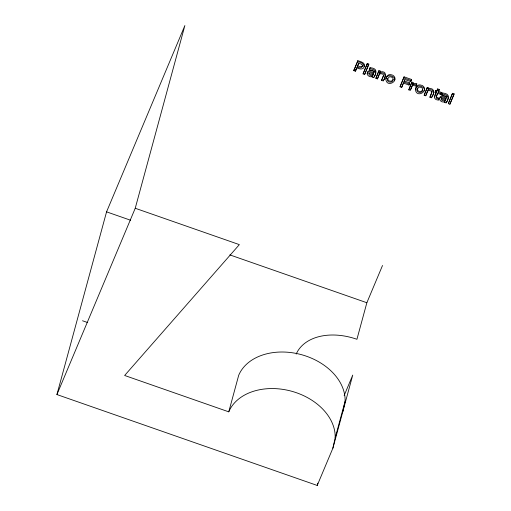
<?xml version="1.0" encoding="UTF-8"?>
<svg xmlns="http://www.w3.org/2000/svg" width="511" height="511" viewBox="0 0 511 511"><rect width="100%" height="100%" fill="white"/><g stroke="black" fill="none" stroke-linecap="round" stroke-linejoin="round"><path stroke-width="0.77" d="M439.684 98.201C439.779 93.998 445.598 97.326 446.876 96.285M436.4 96.253L436.375 96.835C437.518 98.182 440.284 97.486 438.227 100.067C433.667 100.035 433.596 95.921 436.17 92.855L435.11 92.491L435.41 91.392L435.8 90.466L436.854 90.837L436.56 91.929L435.5 91.558L435.8 90.466M386.067 78.573L386.801 76.267L388.628 74.842A3.928 2.862 15.2 0 1 391.113 74.715C393.955 74.945 396.268 78.183 394.288 80.693M441.459 97.767L441.549 98.789L443.465 99.728L445.528 99.607L446.046 98.374M332.885 448.192L335.165 437.927L345.091 401.384A55.265 40.248 15.2 0 0 299.484 354.155A55.265 40.248 15.2 0 0 238.694 375.291L228.762 411.834L124.646 375.476L239.352 244.622L135.236 208.264L184.873 25.55L106.563 211.848L56.925 394.556L317.222 485.45L332.885 448.192L352.737 375.106L344.139 395.559M342.811 411.649L345.091 401.384M387.715 78.688C385.716 83.459 394.811 83.299 392.933 78.311A2.229 1.622 15.2 0 0 391.88 77.27L390.736 76.867A2.248 1.635 15.2 0 0 389.178 77.001L387.715 78.688C387.568 81.53 392.41 82.233 393.08 79.358M417.583 87.918C413.987 93.117 424.245 94.484 422.501 88.633A2.229 1.622 15.2 0 0 421.454 87.592L420.304 87.196A2.248 1.635 15.2 0 0 418.752 87.324L417.283 89.01M357.809 60.694L357.515 61.793C366.662 62.374 366.125 72.153 356.825 67.918L355.432 71.221L353.791 70.646L357.809 60.694C360.185 61.473 366.253 62.859 364.19 66.628M355.432 71.221L356.844 67.484M357.246 66.915L358.735 63.377C365.422 64.124 361.916 70.141 357.246 66.915L358.735 62.987M363.078 73.891L367.268 63.543L368.833 64.086L368.533 65.184L364.643 74.44L363.078 73.891L367.268 63.543M364.643 74.44L368.833 64.086M372.123 77.052L372.423 76.343C368.782 78.477 364.113 72.108 369.613 71.732C371.005 71.476 375.227 73.954 373.841 71.24C372.27 69.585 367.473 71.099 370.073 67.682C377.278 68.34 377.118 71.815 373.675 77.595L372.123 77.052L372.423 75.954M369.3 69.911L370.073 67.682M372.813 75.411L373.586 73.571L370.047 72.843L368.744 73.578L369.287 75.008L371.452 75.583L372.813 75.411L373.624 73.086M373.963 72.677L374.346 71.368M381.608 80.361L383.493 75.705L383.384 74.689L382.784 74.197A2.83 2.063 15.2 0 0 380.97 73.788L379.52 73.942L377.431 78.905L375.872 78.355L378.964 70.62L380.523 71.163L379.916 72.996C385.716 71.597 386.61 76.931 383.167 80.904L381.608 80.361L383.493 75.481M375.872 78.355L378.964 70.62M377.431 78.905L379.52 73.558M379.916 72.996L380.523 71.163M383.167 80.904C386.022 76.599 387.153 70.537 380.216 71.904M400.049 86.8L404.067 76.848L411.476 79.435L411.176 80.527L410.735 81.575L404.974 79.563L403.926 82.06L409.445 83.989L409.004 85.037L403.486 83.108L401.691 87.375L400.049 86.8L404.067 76.848M401.691 87.375L403.486 82.725M403.926 82.06L404.75 79.716M409.004 85.037L409.739 82.897L404.227 80.968M409.445 83.989L409.739 82.897M410.735 81.575L411.476 79.435M408.8 89.859L411.892 82.118L413.45 82.661L412.741 84.743L414.555 84.5L416.497 84.967C416.254 87.4 413.795 84.564 412.345 85.682L410.359 90.402L408.8 89.859L411.892 82.118M412.741 84.743L413.035 83.651L414.849 83.408L416.797 83.868L416.497 84.967M416.005 86.129L416.797 83.868M317.222 485.45L317.848 483.144M382.522 265.477L366.86 302.736L356.933 339.278A55.265 37.693 22.8 0 0 296.201 354.066M429.911 97.231L431.795 92.568L431.686 91.558L431.086 91.06A2.83 2.063 15.2 0 0 429.272 90.651L427.822 90.811L425.733 95.768L424.175 95.225L427.266 87.483L428.825 88.033L428.218 89.866C434.018 88.46 434.912 93.8 431.469 97.773L429.911 97.231L432.095 91.475M424.175 95.225L427.266 87.483M425.733 95.768L427.822 90.421M431.469 97.773L431.769 96.675M436.56 91.929L437.659 88.927L439.217 89.47L438.119 92.478L440.993 93.481L440.603 94.407L437.729 93.404L436.4 96.56L436.183 98.176L438.649 99.057M438.119 92.478L439.217 89.47M438.227 100.067L438.527 98.968M440.603 94.407L441.293 92.382L438.419 91.38M440.993 93.481L441.293 92.382M444.544 102.341L444.838 101.632C441.197 103.765 436.535 97.397 442.034 97.02C443.427 96.764 447.649 99.243 446.263 96.528C444.691 94.874 439.894 96.387 442.494 92.97C449.699 93.628 449.539 97.103 446.097 102.883L444.544 102.341L445.138 100.533M441.721 95.199L442.494 92.97M445.234 100.705L446.007 98.859L442.462 98.131L441.159 98.866L441.248 99.881L443.165 100.82L445.234 100.705L445.528 99.607M446.384 97.965L446.678 96.873M448.326 103.656L452.516 93.309L454.075 93.852L453.781 94.95L449.891 104.206L448.326 103.656L452.516 93.309M449.891 104.206L454.075 93.852M362.899 65.076C362.293 67.612 359.176 66.513 357.54 65.817M56.925 394.556L135.236 208.264M353.791 70.646L357.515 61.793M373.675 77.595C377.712 72.377 375.662 69.253 369.779 68.774M410.659 89.304L412.358 85.26M428.825 88.033L428.518 88.767C433.481 87.253 435.628 92.35 432.07 95.959M435.11 92.491L435.5 91.558M436.209 92.376L434.752 96.93M436.854 90.837L437.659 88.927M436.701 95.468L437.499 93.57M446.097 102.883C450.134 97.665 448.083 94.541 442.2 94.062M423.862 91.015C425.835 88.512 423.523 85.273 420.687 85.043A3.928 2.862 15.2 0 0 418.196 85.165C416.439 85.778 415.354 87.815 415.73 89.617M422.648 89.687C421.984 92.529 417.212 91.878 417.283 89.074M373.107 74.319L370.315 74.248L368.942 73.022M374.256 71.578C372.244 70.595 366.713 69.553 367.371 73.373M366.968 64.635L368.533 65.184M452.216 94.401L453.781 94.95M403.773 77.947L411.176 80.527M437.359 90.019L438.923 90.568M378.664 71.712L380.229 72.262M411.591 83.21L413.156 83.759M426.966 88.582L428.531 89.125M354.085 69.553L355.733 70.128M106.563 211.848L130.618 220.247M229.854 254.893L366.86 302.736M82.514 320.755L87.72 322.575M228.762 411.834A55.265 40.248 15.2 0 1 289.558 390.698A55.265 40.248 15.2 0 1 335.165 437.927M385.85 78.918C386.399 89.246 402.004 79.224 390.819 75.813A3.928 2.862 15.2 0 0 388.328 75.935L387.006 76.746L385.85 78.918M415.417 89.24C415.973 99.568 431.571 89.546 420.387 86.135A3.928 2.862 15.2 0 0 417.902 86.263L416.58 87.068L415.417 89.24"/></g></svg>
